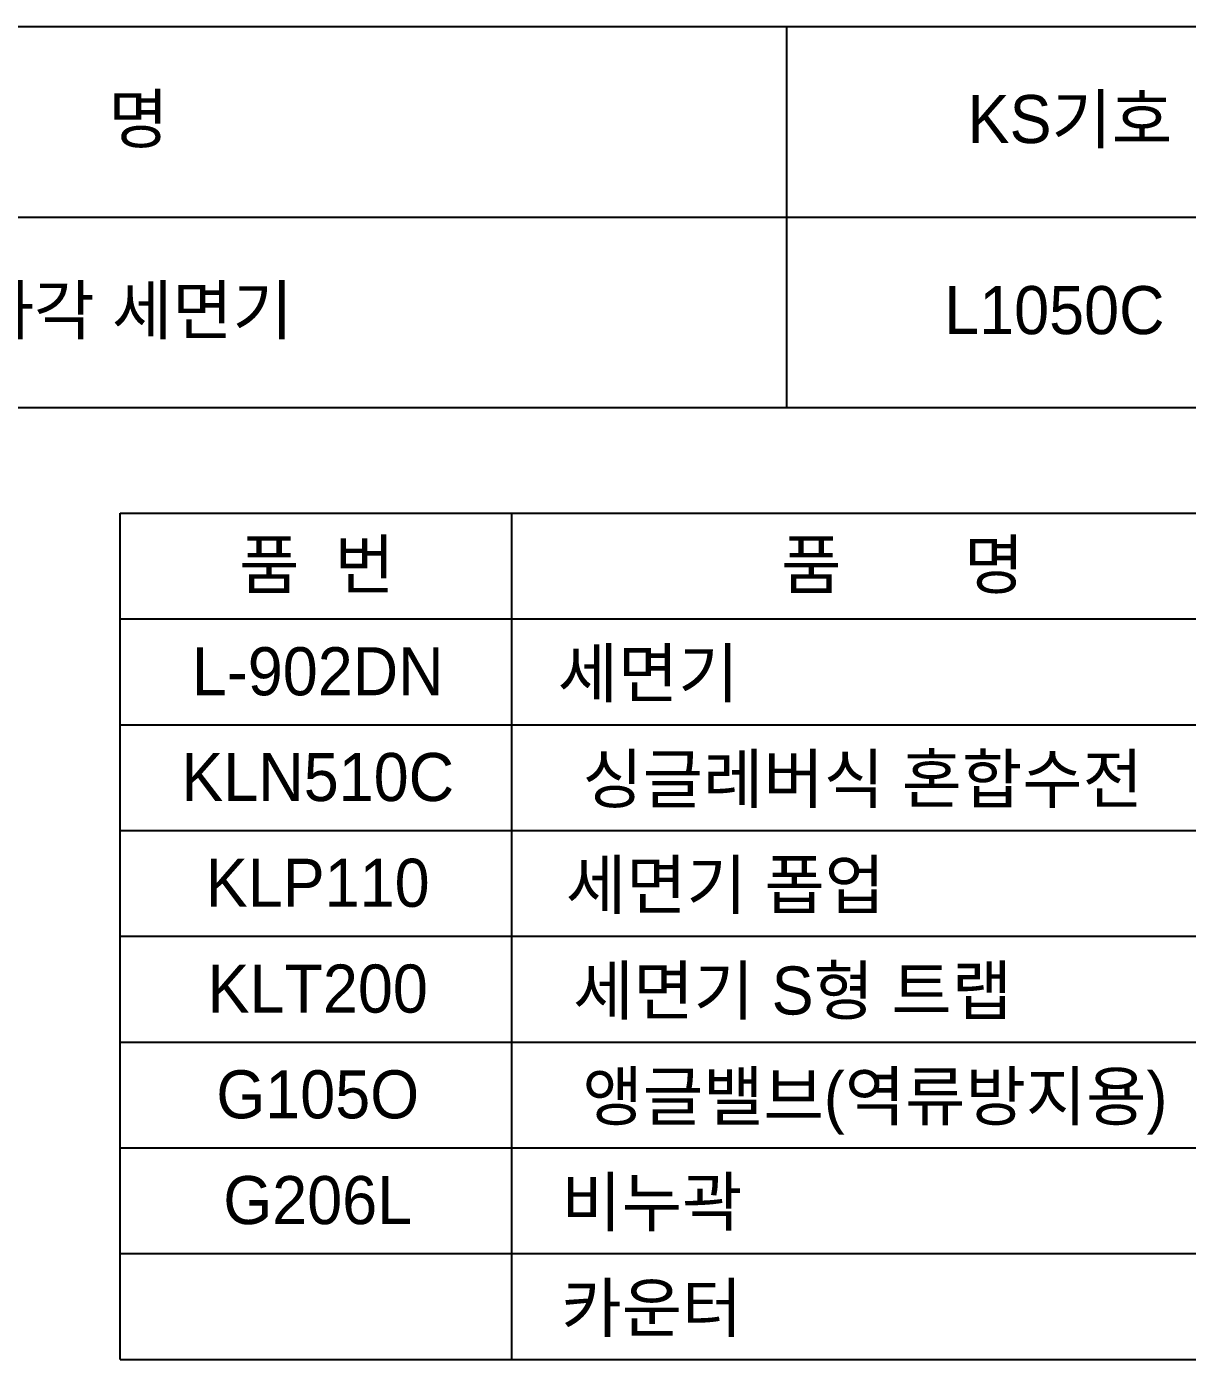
# Model space of a CAD drawing. Header units: millimetres. Extents: x 0 to 4280, y -72 to 2783.
# Drawn here: x 3324 to 3927, y 2090 to 2783 of the extents above; entities that cross this region are included whole.
import ezdxf
from ezdxf.enums import TextEntityAlignment as Align

# ---------------------------------------------------------------- set-up
doc = ezdxf.new("R2010")
doc.units = ezdxf.units.MM
doc.layers.add('TEXT', color=7, linetype='Continuous')
doc.layers.add('도각라인', color=7, linetype='Continuous')
doc.styles.add('타이틀', font='H2GTRM.TTF', dxfattribs={"height": 25})

msp = doc.modelspace()

# ---------------------------------------------------------------- linework, layer by layer
at = {"layer": '도각라인'}
for p, q in [((2300, 2783), (4280, 2783)), ((3719, 2585), (3719, 2783)), ((2872, 2684), (4280, 2684)), ((2300, 2585), (4280, 2585)), ((3372.5, 2090), (3372.5, 2530)), ((3372.5, 2530), (4247, 2530)), ((3576, 2090), (3576, 2530)), ((3372.5, 2475), (4247, 2475)), ((3372.5, 2420), (4247, 2420)), ((3372.5, 2365), (4247, 2365)), ((3372.5, 2310), (4247, 2310)), ((3372.5, 2255), (4247, 2255)), ((3372.5, 2200), (4247, 2200)), ((3372.5, 2145), (4247, 2145)), ((3372.5, 2090), (4247, 2090))]:
    msp.add_line(p, q, dxfattribs=at)

# ---------------------------------------------------------------- texts
at = {"layer": 'TEXT', "style": '타이틀'}
for s, p in [('품             명', (3307.26, 2735.04)), ('KS기호', (3866.23, 2734.95)), ('톱카운터용 사각 세면기', (3296.35, 2635.6)), ('L1050C', (3858.13, 2635.6)), ('품  번', (3474.73, 2503.3)), ('품       명', (3779.3, 2503.3)), ('L-902DN', (3475.16, 2447.81)), ('세면기', (3646.98, 2446.81)), ('KLN510C', (3475.16, 2392.81)), ('싱글레버식 혼합수전', (3758.49, 2391.81)), ('KLP110', (3475.16, 2337.81)), ('세면기 폽업', (3687.11, 2336.81)), ('KLT200', (3475.16, 2282.81)), ('세면기 S형 트랩', (3722.05, 2281.81)), ('G105O', (3475.16, 2227.81)), ('앵글밸브(역류방지용)', (3764.87, 2226.81)), ('G206L', (3475.16, 2172.81)), ('비누곽', (3648.86, 2171.81)), ('카운터', (3648.86, 2116.81))]:
    msp.add_text(s, height=25, dxfattribs=at).set_placement(p, align=Align.MIDDLE_CENTER)

doc.saveas('drawing.dxf')
